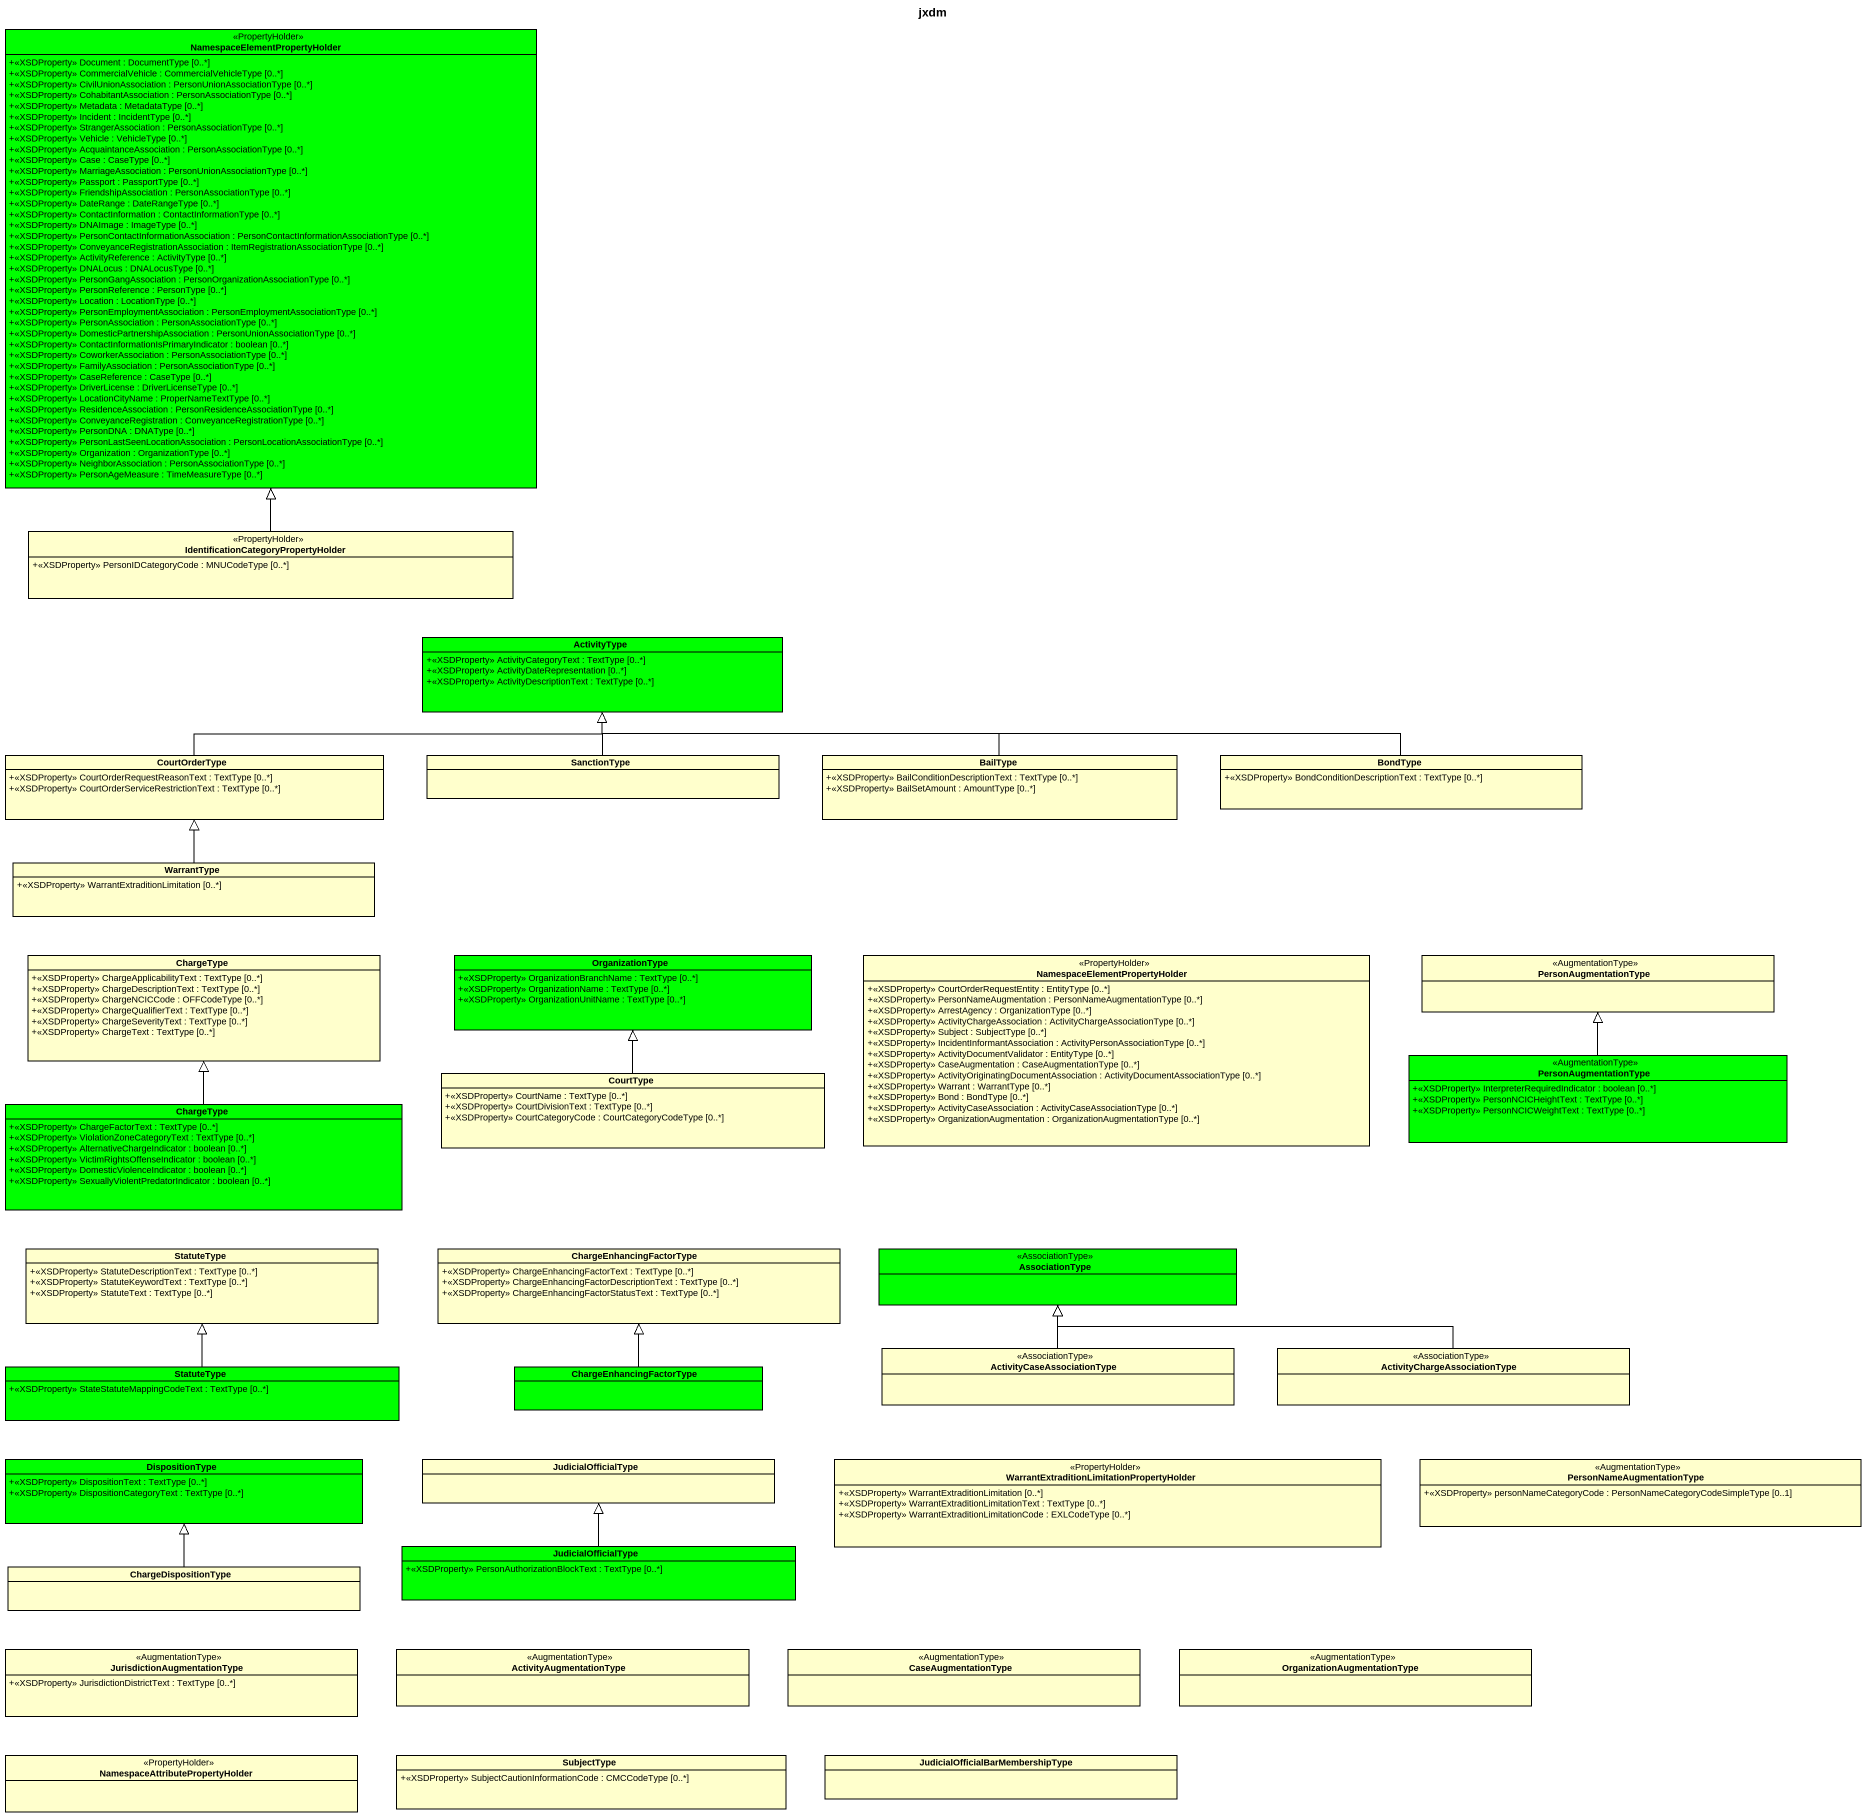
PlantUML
@startuml
title jxdm
hide circle
hide empty members
skinparam classAttributeIconSize 0
class "NamespaceElementPropertyHolder" as NamespaceElementPropertyHold <<PropertyHolder>> #00FF00 {
  +<<XSDProperty>> Document : DocumentType [0..*]
  +<<XSDProperty>> CommercialVehicle : CommercialVehicleType [0..*]
  +<<XSDProperty>> CivilUnionAssociation : PersonUnionAssociationType [0..*]
  +<<XSDProperty>> CohabitantAssociation : PersonAssociationType [0..*]
  +<<XSDProperty>> Metadata : MetadataType [0..*]
  +<<XSDProperty>> Incident : IncidentType [0..*]
  +<<XSDProperty>> StrangerAssociation : PersonAssociationType [0..*]
  +<<XSDProperty>> Vehicle : VehicleType [0..*]
  +<<XSDProperty>> AcquaintanceAssociation : PersonAssociationType [0..*]
  +<<XSDProperty>> Case : CaseType [0..*]
  +<<XSDProperty>> MarriageAssociation : PersonUnionAssociationType [0..*]
  +<<XSDProperty>> Passport : PassportType [0..*]
  +<<XSDProperty>> FriendshipAssociation : PersonAssociationType [0..*]
  +<<XSDProperty>> DateRange : DateRangeType [0..*]
  +<<XSDProperty>> ContactInformation : ContactInformationType [0..*]
  +<<XSDProperty>> DNAImage : ImageType [0..*]
  +<<XSDProperty>> PersonContactInformationAssociation : PersonContactInformationAssociationType [0..*]
  +<<XSDProperty>> ConveyanceRegistrationAssociation : ItemRegistrationAssociationType [0..*]
  +<<XSDProperty>> ActivityReference : ActivityType [0..*]
  +<<XSDProperty>> DNALocus : DNALocusType [0..*]
  +<<XSDProperty>> PersonGangAssociation : PersonOrganizationAssociationType [0..*]
  +<<XSDProperty>> PersonReference : PersonType [0..*]
  +<<XSDProperty>> Location : LocationType [0..*]
  +<<XSDProperty>> PersonEmploymentAssociation : PersonEmploymentAssociationType [0..*]
  +<<XSDProperty>> PersonAssociation : PersonAssociationType [0..*]
  +<<XSDProperty>> DomesticPartnershipAssociation : PersonUnionAssociationType [0..*]
  +<<XSDProperty>> ContactInformationIsPrimaryIndicator : boolean [0..*]
  +<<XSDProperty>> CoworkerAssociation : PersonAssociationType [0..*]
  +<<XSDProperty>> FamilyAssociation : PersonAssociationType [0..*]
  +<<XSDProperty>> CaseReference : CaseType [0..*]
  +<<XSDProperty>> DriverLicense : DriverLicenseType [0..*]
  +<<XSDProperty>> LocationCityName : ProperNameTextType [0..*]
  +<<XSDProperty>> ResidenceAssociation : PersonResidenceAssociationType [0..*]
  +<<XSDProperty>> ConveyanceRegistration : ConveyanceRegistrationType [0..*]
  +<<XSDProperty>> PersonDNA : DNAType [0..*]
  +<<XSDProperty>> PersonLastSeenLocationAssociation : PersonLocationAssociationType [0..*]
  +<<XSDProperty>> Organization : OrganizationType [0..*]
  +<<XSDProperty>> NeighborAssociation : PersonAssociationType [0..*]
  +<<XSDProperty>> PersonAgeMeasure : TimeMeasureType [0..*]
}
class "IdentificationCategoryPropertyHolder" as IdentificationCategoryProper <<PropertyHolder>> {
  +<<XSDProperty>> PersonIDCategoryCode : MNUCodeType [0..*]
}
class ActivityType #00FF00 {
  +<<XSDProperty>> ActivityCategoryText : TextType [0..*]
  +<<XSDProperty>> ActivityDateRepresentation [0..*]
  +<<XSDProperty>> ActivityDescriptionText : TextType [0..*]
}
class CourtOrderType {
  +<<XSDProperty>> CourtOrderRequestReasonText : TextType [0..*]
  +<<XSDProperty>> CourtOrderServiceRestrictionText : TextType [0..*]
}
class SanctionType
class BailType {
  +<<XSDProperty>> BailConditionDescriptionText : TextType [0..*]
  +<<XSDProperty>> BailSetAmount : AmountType [0..*]
}
class BondType {
  +<<XSDProperty>> BondConditionDescriptionText : TextType [0..*]
}
class WarrantType {
  +<<XSDProperty>> WarrantExtraditionLimitation [0..*]
}
class ChargeType {
  +<<XSDProperty>> ChargeApplicabilityText : TextType [0..*]
  +<<XSDProperty>> ChargeDescriptionText : TextType [0..*]
  +<<XSDProperty>> ChargeNCICCode : OFFCodeType [0..*]
  +<<XSDProperty>> ChargeQualifierText : TextType [0..*]
  +<<XSDProperty>> ChargeSeverityText : TextType [0..*]
  +<<XSDProperty>> ChargeText : TextType [0..*]
}
class OrganizationType #00FF00 {
  +<<XSDProperty>> OrganizationBranchName : TextType [0..*]
  +<<XSDProperty>> OrganizationName : TextType [0..*]
  +<<XSDProperty>> OrganizationUnitName : TextType [0..*]
}
class "NamespaceElementPropertyHolder" as NamespaceElementPropertyHold_2 <<PropertyHolder>> {
  +<<XSDProperty>> CourtOrderRequestEntity : EntityType [0..*]
  +<<XSDProperty>> PersonNameAugmentation : PersonNameAugmentationType [0..*]
  +<<XSDProperty>> ArrestAgency : OrganizationType [0..*]
  +<<XSDProperty>> ActivityChargeAssociation : ActivityChargeAssociationType [0..*]
  +<<XSDProperty>> Subject : SubjectType [0..*]
  +<<XSDProperty>> IncidentInformantAssociation : ActivityPersonAssociationType [0..*]
  +<<XSDProperty>> ActivityDocumentValidator : EntityType [0..*]
  +<<XSDProperty>> CaseAugmentation : CaseAugmentationType [0..*]
  +<<XSDProperty>> ActivityOriginatingDocumentAssociation : ActivityDocumentAssociationType [0..*]
  +<<XSDProperty>> Warrant : WarrantType [0..*]
  +<<XSDProperty>> Bond : BondType [0..*]
  +<<XSDProperty>> ActivityCaseAssociation : ActivityCaseAssociationType [0..*]
  +<<XSDProperty>> OrganizationAugmentation : OrganizationAugmentationType [0..*]
}
class PersonAugmentationType <<AugmentationType>>
class CourtType {
  +<<XSDProperty>> CourtName : TextType [0..*]
  +<<XSDProperty>> CourtDivisionText : TextType [0..*]
  +<<XSDProperty>> CourtCategoryCode : CourtCategoryCodeType [0..*]
}
class "PersonAugmentationType" as PersonAugmentationType_2 <<AugmentationType>> #00FF00 {
  +<<XSDProperty>> InterpreterRequiredIndicator : boolean [0..*]
  +<<XSDProperty>> PersonNCICHeightText : TextType [0..*]
  +<<XSDProperty>> PersonNCICWeightText : TextType [0..*]
}
class "ChargeType" as ChargeType_2 #00FF00 {
  +<<XSDProperty>> ChargeFactorText : TextType [0..*]
  +<<XSDProperty>> ViolationZoneCategoryText : TextType [0..*]
  +<<XSDProperty>> AlternativeChargeIndicator : boolean [0..*]
  +<<XSDProperty>> VictimRightsOffenseIndicator : boolean [0..*]
  +<<XSDProperty>> DomesticViolenceIndicator : boolean [0..*]
  +<<XSDProperty>> SexuallyViolentPredatorIndicator : boolean [0..*]
}
class StatuteType {
  +<<XSDProperty>> StatuteDescriptionText : TextType [0..*]
  +<<XSDProperty>> StatuteKeywordText : TextType [0..*]
  +<<XSDProperty>> StatuteText : TextType [0..*]
}
class ChargeEnhancingFactorType {
  +<<XSDProperty>> ChargeEnhancingFactorText : TextType [0..*]
  +<<XSDProperty>> ChargeEnhancingFactorDescriptionText : TextType [0..*]
  +<<XSDProperty>> ChargeEnhancingFactorStatusText : TextType [0..*]
}
class AssociationType <<AssociationType>> #00FF00
class ActivityCaseAssociationType <<AssociationType>>
class "ActivityChargeAssociationType" as ActivityChargeAssociationTyp <<AssociationType>>
class "StatuteType" as StatuteType_2 #00FF00 {
  +<<XSDProperty>> StateStatuteMappingCodeText : TextType [0..*]
}
class "ChargeEnhancingFactorType" as ChargeEnhancingFactorType_2 #00FF00
class DispositionType #00FF00 {
  +<<XSDProperty>> DispositionText : TextType [0..*]
  +<<XSDProperty>> DispositionCategoryText : TextType [0..*]
}
class JudicialOfficialType
class "WarrantExtraditionLimitationPropertyHolder" as WarrantExtraditionLimitation <<PropertyHolder>> {
  +<<XSDProperty>> WarrantExtraditionLimitation [0..*]
  +<<XSDProperty>> WarrantExtraditionLimitationText : TextType [0..*]
  +<<XSDProperty>> WarrantExtraditionLimitationCode : EXLCodeType [0..*]
}
class PersonNameAugmentationType <<AugmentationType>> {
  +<<XSDProperty>> personNameCategoryCode : PersonNameCategoryCodeSimpleType [0..1]
}
class "JudicialOfficialType" as JudicialOfficialType_2 #00FF00 {
  +<<XSDProperty>> PersonAuthorizationBlockText : TextType [0..*]
}
class ChargeDispositionType
class JurisdictionAugmentationType <<AugmentationType>> {
  +<<XSDProperty>> JurisdictionDistrictText : TextType [0..*]
}
class ActivityAugmentationType <<AugmentationType>>
class CaseAugmentationType <<AugmentationType>>
class OrganizationAugmentationType <<AugmentationType>>
class "NamespaceAttributePropertyHolder" as NamespaceAttributePropertyHo <<PropertyHolder>>
class SubjectType {
  +<<XSDProperty>> SubjectCautionInformationCode : CMCCodeType [0..*]
}
class "JudicialOfficialBarMembershipType" as JudicialOfficialBarMembershi
IdentificationCategoryProper -up-|> NamespaceElementPropertyHold
CourtOrderType -right-|> ActivityType
SanctionType -up-|> ActivityType
BailType -left-|> ActivityType
BondType -left-|> ActivityType
WarrantType -up-|> CourtOrderType
CourtType -up-|> OrganizationType
PersonAugmentationType_2 -up-|> PersonAugmentationType
ChargeType_2 -up-|> ChargeType
ActivityCaseAssociationType -up-|> AssociationType
ActivityChargeAssociationTyp -left-|> AssociationType
StatuteType_2 -up-|> StatuteType
ChargeEnhancingFactorType_2 -up-|> ChargeEnhancingFactorType
JudicialOfficialType_2 -up-|> JudicialOfficialType
ChargeDispositionType -up-|> DispositionType
@enduml
